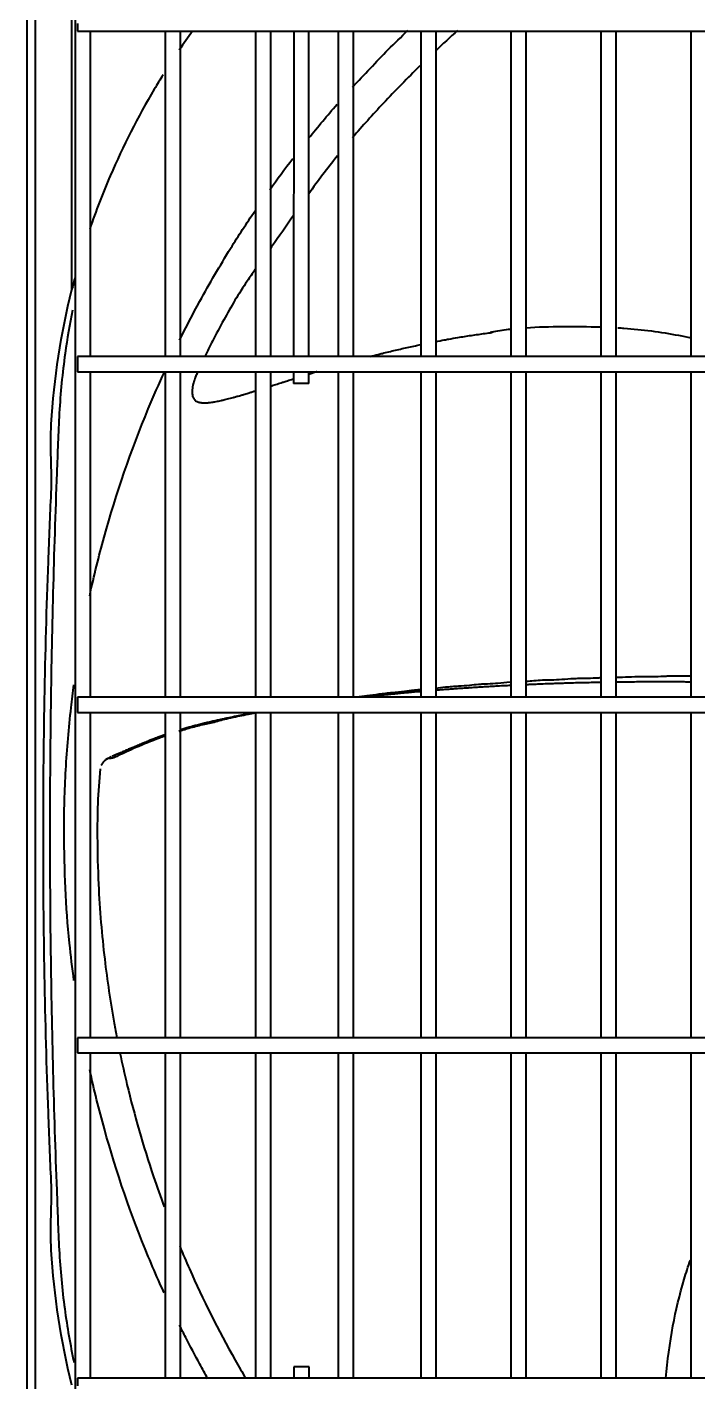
# Model space of a CAD drawing. Extents: x 58467 to 79089, y -33726 to -17391.
# Drawn here: x 72276.74 to 72294.23, y -19574.17 to -19538.85 of the extents above; entities that cross this region are included whole.
import ezdxf

# ---------------------------------------------------------------- set-up
doc = ezdxf.new("R2010")
doc.units = 0
doc.header["$LTSCALE"] = 100
doc.layers.add('+ENTE-ST-DOSEME USTU KONDDRENAJ', color=110, linetype='DOSEMEUSTUKONDENSDRENAJ_LINE', lineweight=40)
doc.linetypes.add('DOSEMEUSTUKONDENSDRENAJ_LINE', pattern='A,300,-40,["CD",Standard,S=15,R=0,X=-35,Y=-7.5],0', length=340)

# ---------------------------------------------------------------- blocks, each defined once
blk = doc.blocks.new('4. KAT SOL')
at = {"color": 3}
for p, q in [((54064.542, -32286.564, -3.539), (54064.542, -32237.509, -3.539)), ((54064.754, -32237.661, -3.539), (54064.754, -32286.412, -3.539)), ((54065.711, -32246.774, -3.539), (54065.711, -32238.095, -3.539)), ((54065.797, -32239.34, -3.539), (54065.797, -32284.733, -3.539)), ((54065.854, -32239.84, -3.539), (54065.854, -32240.04, -3.539)), ((54065.854, -32240.04, -3.539), (54184.216, -32240.04, -3.539)), ((54066.197, -32248.518, -3.539), (54066.197, -32240.04, -3.539)), ((54068.146, -32240.04, -3.539), (54068.146, -32248.518, -3.539)), ((54068.546, -32248.518, -3.539), (54068.546, -32240.04, -3.539)), ((54070.496, -32240.04, -3.539), (54070.496, -32248.519, -3.539)), ((54070.896, -32248.519, -3.539), (54070.896, -32240.04, -3.539)), ((54071.496, -32240.04, -3.539), (54071.495, -32248.518, -3.539)), ((54071.895, -32248.518, -3.539), (54071.895, -32240.04, -3.539)), ((54072.653, -32240.04, -3.539), (54072.653, -32248.519, -3.539)), ((54073.053, -32248.519, -3.539), (54073.053, -32240.04, -3.539)), ((54074.809, -32240.04, -3.539), (54074.809, -32248.519, -3.539)), ((54075.209, -32248.519, -3.539), (54075.209, -32240.04, -3.539)), ((54077.159, -32240.04, -3.539), (54077.159, -32248.519, -3.539)), ((54077.559, -32248.519, -3.539), (54077.559, -32240.04, -3.539)), ((54079.508, -32240.04, -3.539), (54079.508, -32248.519, -3.539)), ((54079.908, -32248.519, -3.539), (54079.908, -32240.04, -3.539)), ((54081.858, -32240.04, -3.539), (54081.858, -32248.519, -3.539)), ((54184.216, -32248.518, -3.539), (54065.854, -32248.518, -3.539)), ((54065.854, -32248.518, -3.539), (54065.854, -32248.718, -3.539)), ((54065.854, -32248.718, -3.539), (54065.854, -32248.918, -3.539)), ((54065.854, -32248.918, -3.539), (54184.216, -32248.918, -3.539)), ((54066.197, -32257.398, -3.539), (54066.197, -32248.918, -3.539)), ((54068.146, -32248.918, -3.539), (54068.146, -32257.398, -3.539)), ((54068.546, -32257.398, -3.539), (54068.546, -32248.918, -3.539)), ((54070.496, -32248.919, -3.539), (54070.496, -32257.397, -3.539)), ((54070.496, -32248.919, -3.539), (54070.496, -32257.397, -3.539)), ((54070.896, -32257.397, -3.539), (54070.896, -32248.919, -3.539)), ((54071.495, -32248.918, -3.539), (54071.495, -32249.218, -3.539)), ((54071.895, -32249.218, -3.539), (54071.895, -32248.918, -3.539)), ((54072.653, -32248.919, -3.539), (54072.653, -32257.397, -3.539)), ((54073.053, -32257.397, -3.539), (54073.053, -32248.919, -3.539)), ((54074.809, -32248.919, -3.539), (54074.809, -32257.397, -3.539)), ((54075.209, -32257.397, -3.539), (54075.209, -32248.919, -3.539)), ((54077.159, -32248.919, -3.539), (54077.159, -32257.397, -3.539)), ((54077.559, -32257.397, -3.539), (54077.559, -32248.919, -3.539)), ((54079.508, -32248.919, -3.539), (54079.508, -32257.397, -3.539)), ((54079.908, -32257.397, -3.539), (54079.908, -32248.919, -3.539)), ((54081.858, -32248.919, -3.539), (54081.858, -32257.397, -3.539)), ((54184.216, -32257.397, -3.539), (54065.854, -32257.397, -3.539)), ((54065.854, -32257.397, -3.539), (54065.854, -32257.597, -3.539)), ((54065.854, -32257.597, -3.539), (54065.854, -32257.797, -3.539)), ((54065.854, -32257.797, -3.539), (54184.216, -32257.797, -3.539)), ((54066.197, -32266.275, -3.539), (54066.197, -32257.797, -3.539)), ((54068.146, -32257.797, -3.539), (54068.146, -32266.275, -3.539)), ((54068.546, -32266.275, -3.539), (54068.546, -32257.797, -3.539)), ((54070.496, -32257.797, -3.539), (54070.496, -32266.275, -3.539)), ((54070.896, -32266.275, -3.539), (54070.896, -32257.797, -3.539)), ((54072.653, -32257.797, -3.539), (54072.653, -32266.275, -3.539)), ((54073.053, -32266.275, -3.539), (54073.053, -32257.797, -3.539)), ((54074.809, -32257.797, -3.539), (54074.809, -32266.275, -3.539)), ((54075.209, -32266.275, -3.539), (54075.209, -32257.797, -3.539)), ((54077.159, -32257.797, -3.539), (54077.159, -32266.275, -3.539)), ((54077.559, -32266.275, -3.539), (54077.559, -32257.797, -3.539)), ((54079.508, -32257.797, -3.539), (54079.508, -32266.275, -3.539)), ((54079.908, -32266.275, -3.539), (54079.908, -32257.797, -3.539)), ((54081.858, -32257.797, -3.539), (54081.858, -32266.275, -3.539)), ((54184.216, -32266.276, -3.539), (54065.854, -32266.276, -3.539)), ((54065.854, -32266.276, -3.539), (54065.854, -32266.475, -3.539)), ((54065.854, -32266.475, -3.539), (54065.854, -32266.675, -3.539)), ((54065.854, -32266.675, -3.539), (54184.216, -32266.675, -3.539)), ((54066.197, -32275.154, -3.539), (54066.197, -32266.675, -3.539)), ((54068.146, -32266.675, -3.539), (54068.146, -32275.154, -3.539)), ((54068.546, -32275.154, -3.539), (54068.546, -32266.675, -3.539)), ((54070.496, -32266.675, -3.539), (54070.496, -32275.154, -3.539)), ((54070.896, -32275.154, -3.539), (54070.896, -32266.675, -3.539)), ((54072.653, -32266.675, -3.539), (54072.653, -32275.154, -3.539)), ((54073.053, -32275.154, -3.539), (54073.053, -32266.675, -3.539)), ((54074.809, -32266.675, -3.539), (54074.809, -32275.154, -3.539)), ((54075.209, -32275.154, -3.539), (54075.209, -32266.675, -3.539)), ((54077.159, -32266.675, -3.539), (54077.159, -32275.154, -3.539)), ((54077.559, -32275.154, -3.539), (54077.559, -32266.675, -3.539)), ((54079.508, -32266.675, -3.539), (54079.508, -32275.154, -3.539)), ((54079.908, -32275.154, -3.539), (54079.908, -32266.675, -3.539)), ((54081.858, -32266.675, -3.539), (54081.858, -32275.154, -3.539)), ((54071.496, -32274.854, -3.539), (54071.496, -32275.154, -3.539)), ((54071.896, -32274.854, -3.539), (54071.496, -32274.854, -3.539)), ((54071.896, -32275.154, -3.539), (54071.896, -32274.854, -3.539)), ((54184.216, -32275.154, -3.539), (54065.854, -32275.154, -3.539)), ((54065.854, -32275.154, -3.539), (54065.854, -32275.354, -3.539))]:
    blk.add_line(p, q, dxfattribs=at)
for points in [[(54068.858, -32240.039, -3.539), (54068.74, -32240.2, -3.539), (54068.624, -32240.364, -3.539), (54068.512, -32240.529, -3.539)], [(54073.962, -32240.518, -3.539), (54074.131, -32240.352, -3.539), (54074.301, -32240.185, -3.539), (54074.472, -32240.021, -3.539)], [(54075.771, -32240.023, -3.539), (54075.576, -32240.197, -3.539), (54075.382, -32240.374, -3.539), (54075.191, -32240.555, -3.539)], [(54073.028, -32241.5, -3.539), (54073.334, -32241.168, -3.539), (54073.648, -32240.843, -3.539), (54073.962, -32240.518, -3.539)], [(54071.886, -32242.83, -3.539), (54072.127, -32242.529, -3.539), (54072.375, -32242.233, -3.539), (54072.629, -32241.943, -3.539)], [(54070.871, -32244.17, -3.539), (54071.066, -32243.896, -3.539), (54071.266, -32243.626, -3.539), (54071.471, -32243.359, -3.539)], [(54065.795, -32246.448, -3.539), (54065.766, -32246.557, -3.539), (54065.738, -32246.667, -3.539), (54065.711, -32246.774, -3.539)]]:
    blk.add_open_spline(points, degree=3, dxfattribs=at)
for points, knots in [([(54074.79, -32240.94, -3.539), (54074.466, -32241.257, -3.539), (54073.87, -32241.868, -3.539), (54073.292, -32242.509, -3.539), (54073.031, -32242.814, -3.539)], [0, 0, 0, 0, 0.536431, 1, 1, 1, 1]), ([(54068.088, -32241.178, -3.539), (54068.011, -32241.302, -3.539), (54067.935, -32241.426, -3.539), (54067.432, -32242.272, -3.539), (54067.045, -32243.029, -3.539), (54066.516, -32244.26, -3.539), (54066.338, -32244.722, -3.539), (54066.178, -32245.191, -3.539)], [0, 0, 0, 0, 0.098577, 0.098577, 0.666537, 0.666537, 1, 1, 1, 1]), ([(54072.635, -32243.291, -3.539), (54072.505, -32243.453, -3.539), (54072.252, -32243.777, -3.539), (54072.009, -32244.11, -3.539), (54071.891, -32244.276, -3.539)], [0, 0, 0, 0, 0.50822, 1, 1, 1, 1]), ([(54068.52, -32248.089, -3.539), (54068.69, -32247.748, -3.539), (54069.112, -32246.939, -3.539), (54069.767, -32245.815, -3.539), (54070.269, -32245.043, -3.539), (54070.487, -32244.721, -3.539)], [0, 0, 0, 0, 0.29252, 0.701104, 1, 1, 1, 1]), ([(54071.495, -32244.84, -3.539), (54071.306, -32245.112, -3.539), (54071.108, -32245.398, -3.539), (54070.904, -32245.681, -3.539), (54070.896, -32245.693, -3.539)], [0, 0, 0, 0, 0.95904, 1, 1, 1, 1]), ([(54070.493, -32246.252, -3.539), (54070.421, -32246.352, -3.539), (54070.126, -32246.776, -3.539), (54069.754, -32247.398, -3.539), (54069.406, -32248.062, -3.539), (54069.244, -32248.381, -3.539), (54069.178, -32248.516, -3.539)], [0, 0, 0, 0, 0.141815, 0.593329, 0.830923, 1, 1, 1, 1]), ([(54064.966, -32261.053, -3.539), (54064.966, -32258.655, -3.539), (54065.009, -32256.259, -3.539), (54065.119, -32253.266, -3.539), (54065.144, -32252.668, -3.539), (54065.199, -32251.473, -3.539), (54065.135, -32250.876, -3.539), (54065.246, -32249.089, -3.539), (54065.425, -32247.921, -3.539), (54065.711, -32246.774, -3.539)], [0, 0, 0, 0, 0.5, 0.5, 0.625, 0.625, 0.75, 0.75, 1, 1, 1, 1]), ([(54065.727, -32247.308, -3.539), (54065.652, -32247.681, -3.539), (54065.588, -32248.057, -3.539), (54065.463, -32248.951, -3.539), (54065.412, -32249.472, -3.539), (54065.353, -32250.512, -3.539), (54065.337, -32251.033, -3.539), (54065.277, -32252.596, -3.539), (54065.243, -32253.638, -3.539), (54065.163, -32256.763, -3.539), (54065.135, -32258.848, -3.539), (54065.135, -32260.933, -3.539)], [0, 0, 0, 0, 0.084354, 0.084354, 0.19881, 0.19881, 0.313265, 0.313265, 0.542177, 0.542177, 1, 1, 1, 1]), ([(54075.206, -32248.127, -3.539), (54075.278, -32248.113, -3.539), (54075.389, -32248.092, -3.539), (54075.579, -32248.058, -3.539), (54075.754, -32248.027, -3.539), (54075.952, -32247.995, -3.539), (54076.131, -32247.967, -3.539), (54076.313, -32247.941, -3.539), (54076.495, -32247.916, -3.539), (54076.616, -32247.9, -3.539), (54076.677, -32247.892, -3.539)], [0, 0, 0, 0, 0.150864, 0.231719, 0.393427, 0.514709, 0.635991, 0.757272, 0.878554, 1, 1, 1, 1]), ([(54076.625, -32247.886, -3.539), (54076.654, -32247.88, -3.539), (54076.83, -32247.846, -3.539), (54077.006, -32247.82, -3.539), (54077.154, -32247.803, -3.539)], [0, 0, 0, 0, 0.168799, 1, 1, 1, 1]), ([(54077.553, -32247.767, -3.539), (54077.867, -32247.746, -3.539), (54078.52, -32247.733, -3.539), (54079.172, -32247.736, -3.539), (54079.509, -32247.747, -3.539)], [0, 0, 0, 0, 0.483114, 1, 1, 1, 1]), ([(54079.951, -32247.768, -3.539), (54080.005, -32247.771, -3.539), (54080.535, -32247.807, -3.539), (54081.174, -32247.891, -3.539), (54081.753, -32248.007, -3.539), (54081.86, -32248.029, -3.539)], [0, 0, 0, 0, 0.083564, 0.830141, 1, 1, 1, 1]), ([(54073.492, -32248.517, -3.539), (54073.56, -32248.5, -3.539), (54073.665, -32248.473, -3.539), (54073.827, -32248.432, -3.539), (54073.978, -32248.395, -3.539), (54074.151, -32248.353, -3.539), (54074.324, -32248.313, -3.539), (54074.497, -32248.274, -3.539), (54074.657, -32248.239, -3.539), (54074.76, -32248.217, -3.539), (54074.805, -32248.208, -3.539)], [0, 0, 0, 0, 0.15983, 0.246701, 0.377006, 0.507312, 0.637617, 0.767923, 0.898228, 1, 1, 1, 1]), ([(54066.175, -32254.754, -3.539), (54066.287, -32254.241, -3.539), (54066.697, -32252.588, -3.539), (54067.369, -32250.635, -3.539), (54067.982, -32249.229, -3.539), (54068.131, -32248.905, -3.539)], [0, 0, 0, 0, 0.254796, 0.827092, 1, 1, 1, 1]), ([(54068.99, -32248.916, -3.539), (54068.975, -32248.952, -3.539), (54068.916, -32249.094, -3.539), (54068.853, -32249.288, -3.539), (54068.844, -32249.49, -3.539), (54068.868, -32249.582, -3.539), (54068.904, -32249.639, -3.539), (54068.948, -32249.683, -3.539), (54068.988, -32249.702, -3.539), (54069.019, -32249.709, -3.539)], [0, 0, 0, 0, 0.125875, 0.501642, 0.656556, 0.790033, 0.847053, 0.89779, 1, 1, 1, 1]), ([(54070.907, -32249.285, -3.539), (54070.913, -32249.283, -3.539), (54070.964, -32249.267, -3.539), (54071.061, -32249.236, -3.539), (54071.187, -32249.196, -3.539), (54071.311, -32249.157, -3.539), (54071.409, -32249.126, -3.539), (54071.476, -32249.105, -3.539), (54071.495, -32249.099, -3.539)], [0, 0, 0, 0, 0.02815, 0.268086, 0.508023, 0.66798, 0.907917, 1, 1, 1, 1]), ([(54071.895, -32248.974, -3.539), (54071.926, -32248.965, -3.539), (54071.992, -32248.945, -3.539), (54072.059, -32248.924, -3.539), (54072.096, -32248.913, -3.539), (54072.097, -32248.913, -3.539)], [0, 0, 0, 0, 0.464341, 0.973106, 1, 1, 1, 1]), ([(54069.007, -32249.705, -3.539), (54069.021, -32249.71, -3.539), (54069.047, -32249.716, -3.539), (54069.077, -32249.721, -3.539), (54069.123, -32249.726, -3.539), (54069.159, -32249.727, -3.539), (54069.203, -32249.726, -3.539), (54069.254, -32249.723, -3.539), (54069.3, -32249.719, -3.539), (54069.36, -32249.711, -3.539), (54069.411, -32249.703, -3.539), (54069.475, -32249.692, -3.539), (54069.535, -32249.68, -3.539), (54069.612, -32249.664, -3.539), (54069.69, -32249.645, -3.539), (54069.771, -32249.625, -3.539), (54069.844, -32249.606, -3.539), (54069.918, -32249.586, -3.539), (54070.006, -32249.561, -3.539), (54070.097, -32249.535, -3.539), (54070.203, -32249.504, -3.539), (54070.298, -32249.475, -3.539), (54070.396, -32249.446, -3.539), (54070.457, -32249.427, -3.539), (54070.49, -32249.416, -3.539), (54070.495, -32249.415, -3.539)], [0, 0, 0, 0, 0.061068, 0.102482, 0.143896, 0.18531, 0.226724, 0.268138, 0.309552, 0.350965, 0.392379, 0.433793, 0.475207, 0.516621, 0.578742, 0.620156, 0.66157, 0.702984, 0.744398, 0.806519, 0.847933, 0.910054, 0.951468, 0.992881, 1, 1, 1, 1]), ([(54071.895, -32249.218, -3.539), (54071.895, -32249.218, -3.539), (54071.894, -32249.218, -3.539), (54071.885, -32249.218, -3.539), (54071.876, -32249.218, -3.539), (54071.852, -32249.218, -3.539), (54071.836, -32249.218, -3.539), (54071.801, -32249.218, -3.539), (54071.781, -32249.218, -3.539), (54071.738, -32249.218, -3.539), (54071.716, -32249.218, -3.539), (54071.671, -32249.218, -3.539), (54071.648, -32249.218, -3.539), (54071.606, -32249.218, -3.539), (54071.586, -32249.218, -3.539), (54071.552, -32249.218, -3.539), (54071.536, -32249.218, -3.539), (54071.513, -32249.218, -3.539), (54071.505, -32249.218, -3.539), (54071.497, -32249.218, -3.539), (54071.495, -32249.218, -3.539), (54071.495, -32249.218, -3.539)], [0, 0, 0, 0, 0.072796, 0.072796, 0.180355, 0.180355, 0.287914, 0.287914, 0.395473, 0.395473, 0.503031, 0.503031, 0.61059, 0.61059, 0.718149, 0.718149, 0.825708, 0.825708, 0.933267, 0.933267, 1, 1, 1, 1]), ([(54079.508, -32256.897, -3.539), (54079.49, -32256.898, -3.539), (54079.377, -32256.907, -3.539), (54079.205, -32256.911, -3.539), (54078.985, -32256.913, -3.539), (54078.745, -32256.922, -3.539), (54078.493, -32256.943, -3.539), (54078.278, -32256.953, -3.539), (54078.105, -32256.956, -3.539), (54077.948, -32256.96, -3.539), (54077.769, -32256.979, -3.539), (54077.627, -32256.987, -3.539), (54077.559, -32256.99, -3.539)], [0, 0, 0, 0, 0.026236, 0.165323, 0.245888, 0.332132, 0.514466, 0.68062, 0.745287, 0.79789, 0.90324, 1, 1, 1, 1]), ([(54081.852, -32256.852, -3.539), (54081.824, -32256.852, -3.539), (54081.693, -32256.855, -3.539), (54081.552, -32256.853, -3.539), (54081.39, -32256.851, -3.539), (54081.307, -32256.852, -3.539), (54081.154, -32256.861, -3.539), (54080.976, -32256.869, -3.539), (54080.759, -32256.865, -3.539), (54080.506, -32256.864, -3.539), (54080.22, -32256.878, -3.539), (54080.023, -32256.886, -3.539), (54079.915, -32256.887, -3.539), (54079.909, -32256.887, -3.539)], [0, 0, 0, 0, 0.047203, 0.219949, 0.250675, 0.278328, 0.333689, 0.467407, 0.546264, 0.63201, 0.815334, 0.990362, 1, 1, 1, 1]), ([(54065.506, -32260.933, -3.539), (54065.508, -32260.658, -3.539), (54065.513, -32260.11, -3.539), (54065.549, -32259.291, -3.539), (54065.607, -32258.478, -3.539), (54065.68, -32257.74, -3.539), (54065.738, -32257.274, -3.539), (54065.765, -32257.075, -3.539)], [0, 0, 0, 0, 0.213165, 0.424969, 0.635409, 0.844484, 1, 1, 1, 1]), ([(54074.811, -32257.206, -3.539), (54074.79, -32257.207, -3.539), (54074.733, -32257.212, -3.539), (54074.584, -32257.225, -3.539), (54074.367, -32257.261, -3.539), (54074.111, -32257.28, -3.539), (54073.884, -32257.303, -3.539), (54073.654, -32257.333, -3.539), (54073.427, -32257.367, -3.539), (54073.237, -32257.385, -3.539), (54073.134, -32257.397, -3.539)], [0, 0, 0, 0, 0.037568, 0.099793, 0.235444, 0.406173, 0.503648, 0.608785, 0.82508, 1, 1, 1, 1]), ([(54074.812, -32257.254, -3.539), (54074.789, -32257.256, -3.539), (54074.704, -32257.264, -3.539), (54074.588, -32257.274, -3.539), (54074.431, -32257.288, -3.539), (54074.289, -32257.302, -3.539), (54074.13, -32257.317, -3.539), (54073.987, -32257.331, -3.539), (54073.845, -32257.345, -3.539), (54073.69, -32257.362, -3.539), (54073.551, -32257.376, -3.539), (54073.439, -32257.389, -3.539), (54073.388, -32257.394, -3.539), (54073.367, -32257.396, -3.539)], [0, 0, 0, 0, 0.045948, 0.175933, 0.240925, 0.370909, 0.468398, 0.565886, 0.663374, 0.760863, 0.890847, 0.955839, 1, 1, 1, 1]), ([(54077.158, -32257.01, -3.539), (54077.152, -32257.01, -3.539), (54077.03, -32257.019, -3.539), (54076.828, -32257.04, -3.539), (54076.614, -32257.055, -3.539), (54076.44, -32257.062, -3.539), (54076.277, -32257.07, -3.539), (54076.066, -32257.098, -3.539), (54075.834, -32257.113, -3.539), (54075.616, -32257.127, -3.539), (54075.413, -32257.146, -3.539), (54075.283, -32257.162, -3.539), (54075.206, -32257.17, -3.539)], [0, 0, 0, 0, 0.008799, 0.183646, 0.34505, 0.408603, 0.460825, 0.566791, 0.701254, 0.778856, 0.862109, 1, 1, 1, 1]), ([(54077.149, -32257.095, -3.539), (54077.12, -32257.097, -3.539), (54077.025, -32257.102, -3.539), (54076.9, -32257.108, -3.539), (54076.738, -32257.117, -3.539), (54076.593, -32257.126, -3.539), (54076.431, -32257.135, -3.539), (54076.27, -32257.145, -3.539), (54076.125, -32257.155, -3.539), (54075.963, -32257.166, -3.539), (54075.816, -32257.176, -3.539), (54075.652, -32257.188, -3.539), (54075.505, -32257.198, -3.539), (54075.36, -32257.209, -3.539), (54075.264, -32257.217, -3.539), (54075.215, -32257.221, -3.539), (54075.214, -32257.221, -3.539)], [0, 0, 0, 0, 0.043677, 0.144139, 0.194371, 0.294833, 0.370179, 0.445526, 0.545988, 0.596219, 0.696681, 0.772028, 0.847375, 0.922721, 0.998068, 1, 1, 1, 1]), ([(54079.506, -32257.015, -3.539), (54079.455, -32257.016, -3.539), (54079.37, -32257.018, -3.539), (54079.219, -32257.021, -3.539), (54079.084, -32257.024, -3.539), (54078.914, -32257.028, -3.539), (54078.763, -32257.032, -3.539), (54078.597, -32257.037, -3.539), (54078.449, -32257.042, -3.539), (54078.302, -32257.047, -3.539), (54078.138, -32257.052, -3.539), (54077.991, -32257.058, -3.539), (54077.827, -32257.064, -3.539), (54077.694, -32257.07, -3.539), (54077.594, -32257.074, -3.539), (54077.559, -32257.076, -3.539)], [0, 0, 0, 0, 0.079108, 0.130174, 0.232307, 0.283373, 0.385506, 0.462105, 0.538704, 0.615303, 0.691903, 0.794035, 0.845101, 0.947234, 1, 1, 1, 1]), ([(54081.86, -32257.005, -3.539), (54081.848, -32257.005, -3.539), (54081.804, -32257.004, -3.539), (54081.711, -32257.004, -3.539), (54081.581, -32257.003, -3.539), (54081.435, -32257.002, -3.539), (54081.289, -32257.002, -3.539), (54081.142, -32257.001, -3.539), (54080.995, -32257.001, -3.539), (54080.861, -32257.002, -3.539), (54080.71, -32257.002, -3.539), (54080.574, -32257.003, -3.539), (54080.406, -32257.004, -3.539), (54080.274, -32257.005, -3.539), (54080.109, -32257.006, -3.539), (54080, -32257.007, -3.539), (54079.923, -32257.008, -3.539), (54079.911, -32257.009, -3.539)], [0, 0, 0, 0, 0.018658, 0.069393, 0.145495, 0.221596, 0.297698, 0.3738, 0.449902, 0.526003, 0.576738, 0.678207, 0.728941, 0.83041, 0.881145, 0.982614, 1, 1, 1, 1]), ([(54070.492, -32257.814, -3.539), (54070.426, -32257.826, -3.539), (54070.211, -32257.872, -3.539), (54070, -32257.912, -3.539), (54069.649, -32257.989, -3.539), (54069.445, -32258.053, -3.539), (54069.208, -32258.104, -3.539), (54069.028, -32258.144, -3.539), (54068.846, -32258.19, -3.539), (54068.699, -32258.234, -3.539), (54068.604, -32258.262, -3.539), (54068.544, -32258.28, -3.539), (54068.513, -32258.29, -3.539), (54068.497, -32258.295, -3.539)], [0, 0, 0, 0, 0.098734, 0.346332, 0.396322, 0.571696, 0.645977, 0.72631, 0.812723, 0.903867, 0.955533, 0.977657, 1, 1, 1, 1]), ([(54070.49, -32257.805, -3.539), (54070.467, -32257.809, -3.539), (54070.389, -32257.823, -3.539), (54070.284, -32257.842, -3.539), (54070.147, -32257.868, -3.539), (54070.038, -32257.89, -3.539), (54069.903, -32257.917, -3.539), (54069.795, -32257.939, -3.539), (54069.675, -32257.965, -3.539), (54069.569, -32257.988, -3.539), (54069.45, -32258.014, -3.539), (54069.331, -32258.042, -3.539), (54069.226, -32258.067, -3.539), (54069.121, -32258.093, -3.539), (54069.017, -32258.119, -3.539), (54068.914, -32258.146, -3.539), (54068.812, -32258.173, -3.539), (54068.712, -32258.201, -3.539), (54068.619, -32258.228, -3.539), (54068.565, -32258.244, -3.539), (54068.546, -32258.25, -3.539)], [0, 0, 0, 0, 0.032531, 0.11396, 0.154675, 0.236104, 0.276818, 0.358248, 0.398962, 0.460034, 0.521106, 0.582177, 0.643249, 0.683964, 0.745036, 0.806107, 0.846822, 0.907894, 0.968965, 1, 1, 1, 1]), ([(54068.147, -32258.412, -3.539), (54068.095, -32258.431, -3.539), (54067.837, -32258.524, -3.539), (54067.495, -32258.663, -3.539), (54067.137, -32258.819, -3.539), (54066.958, -32258.908, -3.539), (54066.846, -32258.962, -3.539), (54066.759, -32258.994, -3.539), (54066.666, -32259.003, -3.539), (54066.621, -32259.011, -3.539), (54066.602, -32259.013, -3.539)], [0, 0, 0, 0, 0.085996, 0.432677, 0.579521, 0.710147, 0.777201, 0.826739, 0.904569, 1, 1, 1, 1]), ([(54068.146, -32258.379, -3.539), (54068.119, -32258.388, -3.539), (54068.057, -32258.41, -3.539), (54067.973, -32258.44, -3.539), (54067.894, -32258.469, -3.539), (54067.816, -32258.499, -3.539), (54067.739, -32258.529, -3.539), (54067.653, -32258.563, -3.539), (54067.579, -32258.593, -3.539), (54067.506, -32258.623, -3.539), (54067.446, -32258.648, -3.539), (54067.385, -32258.674, -3.539), (54067.317, -32258.703, -3.539), (54067.251, -32258.731, -3.539), (54067.185, -32258.759, -3.539), (54067.134, -32258.782, -3.539), (54067.078, -32258.806, -3.539), (54067.033, -32258.826, -3.539), (54066.979, -32258.849, -3.539), (54066.938, -32258.867, -3.539), (54066.891, -32258.888, -3.539), (54066.849, -32258.906, -3.539), (54066.814, -32258.921, -3.539), (54066.777, -32258.937, -3.539), (54066.761, -32258.944, -3.539), (54066.756, -32258.946, -3.539)], [0, 0, 0, 0, 0.047147, 0.107974, 0.148526, 0.189077, 0.249904, 0.290456, 0.351283, 0.391834, 0.432386, 0.472937, 0.513489, 0.574316, 0.614867, 0.655419, 0.69597, 0.736522, 0.777073, 0.817625, 0.858176, 0.898727, 0.939279, 0.97983, 1, 1, 1, 1]), ([(54066.736, -32258.955, -3.539), (54066.704, -32258.972, -3.539), (54066.64, -32259.009, -3.539), (54066.566, -32259.049, -3.539), (54066.517, -32259.104, -3.539), (54066.483, -32259.155, -3.539), (54066.469, -32259.183, -3.539)], [0, 0, 0, 0, 0.181976, 0.413188, 0.708779, 1, 1, 1, 1]), ([(54066.448, -32259.269, -3.539), (54066.418, -32259.573, -3.539), (54066.375, -32260.165, -3.539), (54066.37, -32261.166, -3.539), (54066.393, -32262.2, -3.539), (54066.463, -32263.264, -3.539), (54066.584, -32264.469, -3.539), (54066.732, -32265.467, -3.539), (54066.859, -32266.149, -3.539), (54066.884, -32266.275, -3.539)], [0, 0, 0, 0, 0.125694, 0.246952, 0.424132, 0.567334, 0.705272, 0.945108, 1, 1, 1, 1]), ([(54065.711, -32275.331, -3.539), (54065.423, -32274.178, -3.539), (54065.245, -32273.006, -3.539), (54065.135, -32271.221, -3.539), (54065.199, -32270.624, -3.539), (54065.143, -32269.431, -3.539), (54065.119, -32268.834, -3.539), (54065.009, -32265.847, -3.539), (54064.966, -32263.449, -3.539), (54064.966, -32261.053, -3.539)], [0, 0, 0, 0, 0.25, 0.25, 0.375, 0.375, 0.5, 0.5, 1, 1, 1, 1]), ([(54065.135, -32260.933, -3.539), (54065.135, -32263.006, -3.539), (54065.162, -32265.078, -3.539), (54065.242, -32268.186, -3.539), (54065.275, -32269.222, -3.539), (54065.335, -32270.774, -3.539), (54065.351, -32271.292, -3.539), (54065.406, -32272.325, -3.539), (54065.455, -32272.838, -3.539), (54065.587, -32273.817, -3.539), (54065.668, -32274.283, -3.539), (54065.766, -32274.747, -3.539)], [0, 0, 0, 0, 0.44833, 0.44833, 0.672495, 0.672495, 0.784577, 0.784577, 0.89666, 0.89666, 1, 1, 1, 1]), ([(54065.765, -32264.789, -3.539), (54065.721, -32264.463, -3.539), (54065.627, -32263.662, -3.539), (54065.527, -32262.376, -3.539), (54065.513, -32261.416, -3.539), (54065.506, -32260.933, -3.539)], [0, 0, 0, 0, 0.254972, 0.625378, 1, 1, 1, 1]), ([(54066.964, -32266.675, -3.539), (54067.021, -32266.948, -3.539), (54067.262, -32268.021, -3.539), (54067.645, -32269.359, -3.539), (54068.022, -32270.425, -3.539), (54068.119, -32270.686, -3.539)], [0, 0, 0, 0, 0.204786, 0.80511, 1, 1, 1, 1]), ([(54068.117, -32272.93, -3.539), (54068.08, -32272.849, -3.539), (54067.938, -32272.535, -3.539), (54067.338, -32271.14, -3.539), (54066.699, -32269.284, -3.539), (54066.289, -32267.632, -3.539), (54066.176, -32267.116, -3.539)], [0, 0, 0, 0, 0.043362, 0.168663, 0.74173, 1, 1, 1, 1]), ([(54068.523, -32271.714, -3.539), (54068.605, -32271.911, -3.539), (54069.033, -32272.908, -3.539), (54069.608, -32274.059, -3.539), (54070.151, -32275.002, -3.539), (54070.243, -32275.159, -3.539)], [0, 0, 0, 0, 0.170646, 0.861893, 1, 1, 1, 1]), ([(54081.207, -32275.154, -3.539), (54081.244, -32274.698, -3.539), (54081.359, -32273.831, -3.539), (54081.602, -32272.806, -3.539), (54081.785, -32272.241, -3.539), (54081.843, -32272.075, -3.539)], [0, 0, 0, 0, 0.437836, 0.834264, 1, 1, 1, 1]), ([(54069.259, -32275.167, -3.539), (54069.188, -32275.041, -3.539), (54068.99, -32274.685, -3.539), (54068.744, -32274.221, -3.539), (54068.572, -32273.881, -3.539), (54068.52, -32273.775, -3.539)], [0, 0, 0, 0, 0.275017, 0.774969, 1, 1, 1, 1])]:
    blk.add_open_spline(points, degree=3, knots=knots, dxfattribs=at)

msp = doc.modelspace()

# ---------------------------------------------------------------- block references
at = {"layer": '+ENTE-ST-DOSEME USTU KONDDRENAJ', "color": 3, "linetype": 'Continuous'}
msp.add_blockref('4. KAT SOL', (18212.194, 12701.082), dxfattribs=at)

doc.saveas('drawing.dxf')
